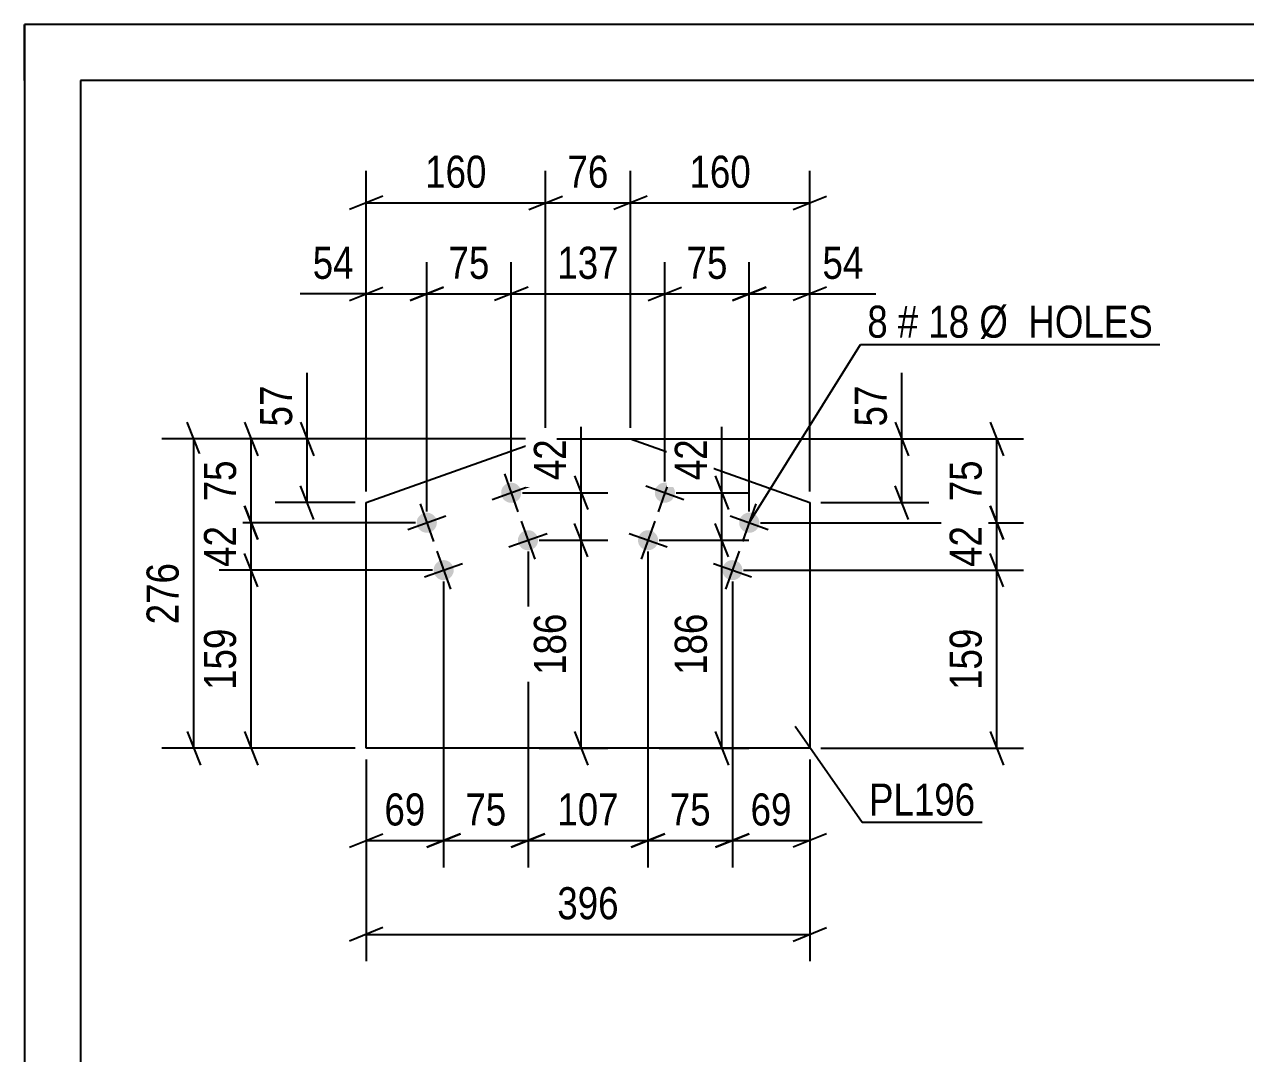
# Model space of a CAD drawing. Header units: millimetres. Extents: x 0 to 420, y 0 to 297.
# Drawn here: x 0 to 109.1, y 205 to 297 of the extents above; entities that cross this region are included whole.
import ezdxf

# ---------------------------------------------------------------- set-up
doc = ezdxf.new("R2010")
doc.units = ezdxf.units.MM
doc.styles.add('Arial Narrow', font='ARIALN.TTF', dxfattribs={"height": 0.2})

# ---------------------------------------------------------------- blocks, each defined once
blk = doc.blocks.new('Unknown-122572960-1115')
at = {"color": 5, "linetype": 'Continuous'}
for p, q in [((420, 297), (0, 297)), ((0, 297), (0, 0)), ((0, 292), (0, 297)), ((415, 292), (5, 292)), ((5, 292), (5, 5))]:
    blk.add_line(p, q, dxfattribs=at)
blk = doc.blocks.new('Bolt-122572960-23609 - 23607')
at = {"linetype": 'Continuous'}
for points in [[(58.08, 254.86, -1), (56.38, 255.46, -1)], [(65.62, 252.18, -1), (63.92, 252.78, -1)], [(56.57, 250.61, -1), (54.88, 251.22, -1)], [(64.11, 247.94, -1), (62.42, 248.54, -1)]]:
    blk.add_hatch(color=1, dxfattribs=at).paths.add_polyline_path(points)
at = {"color": 1, "linetype": 'Continuous'}
for p, q in [((57.83, 256.85), (56.63, 253.46)), ((55.53, 255.76), (58.93, 254.55)), ((65.37, 254.18), (64.17, 250.79)), ((56.33, 252.61), (55.12, 249.22)), ((63.07, 253.08), (66.47, 251.88)), ((54.03, 251.52), (57.42, 250.31)), ((63.87, 249.94), (62.66, 246.54)), ((61.57, 248.84), (64.96, 247.64))]:
    blk.add_line(p, q, dxfattribs=at)
blk = doc.blocks.new('Part-122572960-23608 - 23607')
at = {"color": 2, "linetype": 'Continuous'}
for p, q in [((30.54, 254.28), (46.57, 259.96)), ((46.57, 259.96), (54.16, 259.96)), ((54.16, 259.96), (70.18, 254.28)), ((30.54, 232.33), (30.54, 254.28)), ((70.18, 254.28), (70.18, 232.33)), ((70.18, 232.33), (30.54, 232.33))]:
    blk.add_line(p, q, dxfattribs=at)
blk = doc.blocks.new('Bolt-122572960-23610 - 23607')
at = {"linetype": 'Continuous'}
for points in [[(43.8, 254.31), (43.61, 254.26), (43.43, 254.26), (43.24, 254.29), (43.07, 254.37), (42.91, 254.47), (42.78, 254.61), (42.68, 254.77), (42.62, 254.95), (42.6, 255.13), (42.61, 255.32), (42.66, 255.5), (42.75, 255.67), (42.88, 255.81), (43.02, 255.92), (43.19, 256), (43.38, 256.05), (43.57, 256.05), (43.75, 256.02), (43.92, 255.95), (44.08, 255.84), (44.21, 255.7), (44.31, 255.54), (44.37, 255.37), (44.4, 255.18), (44.38, 254.99), (44.33, 254.81), (44.24, 254.65), (44.12, 254.5), (43.97, 254.39)], [(36.26, 251.63), (36.07, 251.59), (35.89, 251.58), (35.7, 251.62), (35.53, 251.69), (35.37, 251.8), (35.24, 251.93), (35.14, 252.09), (35.08, 252.27), (35.06, 252.46), (35.07, 252.65), (35.12, 252.83), (35.21, 252.99), (35.34, 253.13), (35.49, 253.25), (35.65, 253.33), (35.84, 253.37), (36.03, 253.38), (36.21, 253.34), (36.38, 253.27), (36.54, 253.17), (36.67, 253.03), (36.77, 252.87), (36.83, 252.69), (36.86, 252.51), (36.84, 252.32), (36.79, 252.14), (36.7, 251.97), (36.58, 251.83), (36.43, 251.71)], [(45.3, 250.07), (45.12, 250.02), (44.93, 250.02), (44.74, 250.05), (44.57, 250.12), (44.42, 250.23), (44.29, 250.37), (44.19, 250.53), (44.12, 250.7), (44.1, 250.89), (44.11, 251.08), (44.17, 251.26), (44.26, 251.42), (44.38, 251.57), (44.53, 251.68), (44.7, 251.76), (44.88, 251.81), (45.07, 251.81), (45.26, 251.78), (45.43, 251.71), (45.58, 251.6), (45.71, 251.46), (45.81, 251.3), (45.87, 251.13), (45.9, 250.94), (45.88, 250.75), (45.83, 250.57), (45.74, 250.41), (45.62, 250.26), (45.47, 250.15)], [(37.76, 247.39), (37.58, 247.35), (37.39, 247.34), (37.21, 247.38), (37.03, 247.45), (36.88, 247.56), (36.75, 247.69), (36.65, 247.85), (36.59, 248.03), (36.56, 248.22), (36.58, 248.4), (36.63, 248.58), (36.72, 248.75), (36.84, 248.89), (36.99, 249.01), (37.16, 249.09), (37.34, 249.13), (37.53, 249.14), (37.72, 249.1), (37.89, 249.03), (38.04, 248.93), (38.17, 248.79), (38.27, 248.63), (38.34, 248.45), (38.36, 248.26), (38.35, 248.08), (38.29, 247.9), (38.2, 247.73), (38.08, 247.59), (37.93, 247.47)]]:
    blk.add_hatch(color=1, dxfattribs=at).paths.add_polyline_path(points)
at = {"color": 1, "linetype": 'Continuous'}
for p, q in [((42.89, 256.85), (44.1, 253.46)), ((41.8, 254.55), (45.19, 255.76)), ((35.35, 254.18), (36.56, 250.79)), ((34.26, 251.88), (37.65, 253.08)), ((44.4, 252.61), (45.6, 249.22)), ((43.3, 250.31), (46.7, 251.52)), ((36.86, 249.94), (38.06, 246.54)), ((35.76, 247.64), (39.16, 248.84))]:
    blk.add_line(p, q, dxfattribs=at)
blk = doc.blocks.new('StraightDimension-122572960-26593 - 23607')
at = {"color": 7, "linetype": 'Continuous'}
for p, q in [((37.46, 247.24), (37.46, 221.68)), ((30.54, 231.33), (30.54, 221.68)), ((29.04, 223.48), (32.04, 224.68)), ((30.54, 224.08), (37.46, 224.08)), ((38.96, 224.68), (35.96, 223.48))]:
    blk.add_line(p, q, dxfattribs=at)
at = {"color": 0}
blk.add_wipeout([(36.43, 224.83), (36.43, 229.03), (31.57, 229.03), (31.57, 224.83)], dxfattribs=at)
at = {"color": 3, "style": 'Arial Narrow'}
blk.add_text('69', height=2.863, dxfattribs=at).set_placement((32.17, 225.43))
blk = doc.blocks.new('StraightDimension-122572960-23895 - 23607')
at = {"color": 7, "linetype": 'Continuous'}
for p, q in [((54.16, 260.96), (54.16, 283.91)), ((70.18, 255.28), (70.18, 283.91)), ((55.66, 281.66), (52.66, 280.46)), ((68.68, 280.46), (71.68, 281.66)), ((54.16, 281.06), (70.18, 281.06))]:
    blk.add_line(p, q, dxfattribs=at)
at = {"color": 0}
blk.add_wipeout([(65.51, 281.81), (65.51, 286.01), (58.83, 286.01), (58.83, 281.81)], dxfattribs=at)
at = {"color": 3, "style": 'Arial Narrow'}
blk.add_text('160', height=2.863, dxfattribs=at).set_placement((59.43, 282.41))
blk = doc.blocks.new('StraightDimension-122572960-26591 - 23607')
at = {"color": 7, "linetype": 'Continuous'}
for p, q in [((45, 249.92), (45, 221.68)), ((55.72, 249.92), (55.72, 221.68)), ((43.5, 223.48), (46.5, 224.68)), ((45, 224.08), (55.72, 224.08)), ((57.22, 224.68), (54.22, 223.48))]:
    blk.add_line(p, q, dxfattribs=at)
at = {"color": 0}
blk.add_wipeout([(53.7, 224.83), (53.7, 229.03), (47.02, 229.03), (47.02, 224.83)], dxfattribs=at)
at = {"color": 3, "style": 'Arial Narrow'}
blk.add_text('107', height=2.863, dxfattribs=at).set_placement((47.62, 225.43))
blk = doc.blocks.new('StraightDimension-122572960-23897 - 23607')
at = {"color": 7, "linetype": 'Continuous'}
for p, q in [((30.54, 255.28), (30.54, 283.91)), ((46.57, 260.96), (46.57, 283.91)), ((32.04, 281.66), (29.04, 280.46)), ((45.07, 280.46), (48.07, 281.66)), ((30.54, 281.06), (46.57, 281.06))]:
    blk.add_line(p, q, dxfattribs=at)
at = {"color": 0}
blk.add_wipeout([(41.9, 281.81), (41.9, 286.01), (35.21, 286.01), (35.21, 281.81)], dxfattribs=at)
at = {"color": 3, "style": 'Arial Narrow'}
blk.add_text('160', height=2.863, dxfattribs=at).set_placement((35.81, 282.41))
blk = doc.blocks.new('StraightDimension-122572960-26590 - 23607')
at = {"color": 7, "linetype": 'Continuous'}
for p, q in [((55.72, 249.92), (55.72, 221.68)), ((63.26, 247.24), (63.26, 221.68)), ((54.22, 223.48), (57.22, 224.68)), ((55.72, 224.08), (63.26, 224.08)), ((64.76, 224.68), (61.76, 223.48))]:
    blk.add_line(p, q, dxfattribs=at)
at = {"color": 0}
blk.add_wipeout([(61.92, 224.83), (61.92, 229.03), (57.07, 229.03), (57.07, 224.83)], dxfattribs=at)
at = {"color": 3, "style": 'Arial Narrow'}
blk.add_text('75', height=2.863, dxfattribs=at).set_placement((57.67, 225.43))
blk = doc.blocks.new('StraightDimension-122572960-23896 - 23607')
at = {"color": 7, "linetype": 'Continuous'}
for p, q in [((46.57, 260.96), (46.57, 283.91)), ((54.16, 260.96), (54.16, 283.91)), ((45.07, 280.46), (48.07, 281.66)), ((55.66, 281.66), (52.66, 280.46)), ((46.57, 281.06), (54.16, 281.06))]:
    blk.add_line(p, q, dxfattribs=at)
at = {"color": 0}
blk.add_wipeout([(52.79, 281.81), (52.79, 286.01), (47.93, 286.01), (47.93, 281.81)], dxfattribs=at)
at = {"color": 3, "style": 'Arial Narrow'}
blk.add_text('76', height=2.863, dxfattribs=at).set_placement((48.53, 282.41))
blk = doc.blocks.new('StraightDimension-122572960-23903 - 23607')
at = {"color": 7, "linetype": 'Continuous'}
for p, q in [((30.54, 231.33), (30.54, 213.3)), ((70.18, 231.33), (70.18, 213.3)), ((32.04, 216.3), (29.04, 215.1)), ((68.68, 215.1), (71.68, 216.3)), ((30.54, 215.7), (70.18, 215.7))]:
    blk.add_line(p, q, dxfattribs=at)
at = {"color": 0}
blk.add_wipeout([(53.7, 216.45), (53.7, 220.65), (47.02, 220.65), (47.02, 216.45)], dxfattribs=at)
at = {"color": 3, "style": 'Arial Narrow'}
blk.add_text('396', height=2.863, dxfattribs=at).set_placement((47.62, 217.05))
blk = doc.blocks.new('StraightDimension-122572960-23907 - 23607')
at = {"color": 7, "linetype": 'Continuous'}
for p, q in [((25.27, 259.96), (25.27, 265.87)), ((25.27, 259.96), (25.27, 265.87)), ((24.67, 261.46), (25.87, 258.46)), ((45.57, 259.96), (22.42, 259.96)), ((25.27, 254.28), (25.27, 259.96)), ((25.87, 252.78), (24.67, 255.78)), ((29.54, 254.28), (22.42, 254.28))]:
    blk.add_line(p, q, dxfattribs=at)
at = {"color": 0}
blk.add_wipeout([(24.52, 265.34), (20.32, 265.34), (20.32, 260.48), (24.52, 260.48)], dxfattribs=at)
at = {"color": 3, "style": 'Arial Narrow'}
blk.add_text('57', height=2.863, rotation=90.0002, dxfattribs=at).set_placement((23.92, 261.08))
blk = doc.blocks.new('StraightDimension-122572960-23911 - 23607')
at = {"color": 7, "linetype": 'Continuous'}
for p, q in [((78.41, 259.96), (78.41, 265.87)), ((78.41, 259.96), (78.41, 265.87)), ((77.81, 261.46), (79.01, 258.46)), ((55.16, 259.96), (80.81, 259.96)), ((78.41, 254.28), (78.41, 259.96)), ((79.01, 252.78), (77.81, 255.78)), ((71.18, 254.28), (80.81, 254.28))]:
    blk.add_line(p, q, dxfattribs=at)
at = {"color": 0}
blk.add_wipeout([(77.66, 265.34), (73.46, 265.34), (73.46, 260.48), (77.66, 260.48)], dxfattribs=at)
at = {"color": 3, "style": 'Arial Narrow'}
blk.add_text('57', height=2.863, rotation=90.0002, dxfattribs=at).set_placement((77.06, 261.08))
blk = doc.blocks.new('StraightDimension-122572960-23979 - 23607')
at = {"color": 7, "linetype": 'Continuous'}
for p, q in [((15.73, 258.46), (14.53, 261.46)), ((45.57, 259.96), (12.28, 259.96)), ((15.13, 232.33), (15.13, 259.96)), ((14.53, 233.83), (15.73, 230.83)), ((29.54, 232.33), (12.28, 232.33))]:
    blk.add_line(p, q, dxfattribs=at)
at = {"color": 0}
blk.add_wipeout([(14.38, 249.49), (10.18, 249.49), (10.18, 242.8), (14.38, 242.8)], dxfattribs=at)
at = {"color": 3, "style": 'Arial Narrow'}
blk.add_text('276', height=2.863, rotation=90.0002, dxfattribs=at).set_placement((13.78, 243.4))
blk = doc.blocks.new('StraightDimension-122572960-23915 - 23607')
at = {"color": 7, "linetype": 'Continuous'}
for p, q in [((64.77, 253.48), (64.77, 275.77)), ((70.18, 255.28), (70.18, 275.77)), ((63.27, 272.32), (66.27, 273.52)), ((64.77, 272.92), (70.18, 272.92)), ((71.68, 273.52), (68.68, 272.32)), ((70.18, 272.92), (76.09, 272.92)), ((70.18, 272.92), (76.09, 272.92))]:
    blk.add_line(p, q, dxfattribs=at)
at = {"color": 0}
blk.add_wipeout([(75.56, 273.67), (75.56, 277.87), (70.71, 277.87), (70.71, 273.67)], dxfattribs=at)
at = {"color": 3, "style": 'Arial Narrow'}
blk.add_text('54', height=2.863, dxfattribs=at).set_placement((71.31, 274.27))
blk = doc.blocks.new('StraightDimension-122572960-23916 - 23607')
at = {"color": 7, "linetype": 'Continuous'}
for p, q in [((57.23, 256.16), (57.23, 275.77)), ((64.77, 253.48), (64.77, 275.77)), ((55.73, 272.32), (58.73, 273.52)), ((57.23, 272.92), (64.77, 272.92)), ((66.27, 273.52), (63.27, 272.32))]:
    blk.add_line(p, q, dxfattribs=at)
at = {"color": 0}
blk.add_wipeout([(63.43, 273.67), (63.43, 277.87), (58.57, 277.87), (58.57, 273.67)], dxfattribs=at)
at = {"color": 3, "style": 'Arial Narrow'}
blk.add_text('75', height=2.863, dxfattribs=at).set_placement((59.17, 274.27))
blk = doc.blocks.new('StraightDimension-122572960-23917 - 23607')
at = {"color": 7, "linetype": 'Continuous'}
for p, q in [((43.5, 256.16), (43.5, 275.77)), ((57.23, 256.16), (57.23, 275.77)), ((45, 273.52), (42, 272.32)), ((43.5, 272.92), (57.23, 272.92)), ((55.73, 272.32), (58.73, 273.52))]:
    blk.add_line(p, q, dxfattribs=at)
at = {"color": 0}
blk.add_wipeout([(53.7, 273.67), (53.7, 277.87), (47.02, 277.87), (47.02, 273.67)], dxfattribs=at)
at = {"color": 3, "style": 'Arial Narrow'}
blk.add_text('137', height=2.863, dxfattribs=at).set_placement((47.62, 274.27))
blk = doc.blocks.new('StraightDimension-122572960-23918 - 23607')
at = {"color": 7, "linetype": 'Continuous'}
for p, q in [((35.96, 253.48), (35.96, 275.77)), ((43.5, 256.16), (43.5, 275.77)), ((34.46, 272.32), (37.46, 273.52)), ((35.96, 272.92), (43.5, 272.92)), ((45, 273.52), (42, 272.32))]:
    blk.add_line(p, q, dxfattribs=at)
at = {"color": 0}
blk.add_wipeout([(42.15, 273.67), (42.15, 277.87), (37.3, 277.87), (37.3, 273.67)], dxfattribs=at)
at = {"color": 3, "style": 'Arial Narrow'}
blk.add_text('75', height=2.863, dxfattribs=at).set_placement((37.9, 274.27))
blk = doc.blocks.new('StraightDimension-122572960-23919 - 23607')
at = {"color": 7, "linetype": 'Continuous'}
for p, q in [((30.54, 255.28), (30.54, 275.77)), ((35.96, 253.48), (35.96, 275.77)), ((30.54, 272.92), (24.64, 272.92)), ((30.54, 272.92), (24.64, 272.92)), ((29.04, 272.32), (32.04, 273.52)), ((30.54, 272.92), (35.96, 272.92)), ((37.46, 273.52), (34.46, 272.32))]:
    blk.add_line(p, q, dxfattribs=at)
at = {"color": 0}
blk.add_wipeout([(30.02, 273.67), (30.02, 277.87), (25.16, 277.87), (25.16, 273.67)], dxfattribs=at)
at = {"color": 3, "style": 'Arial Narrow'}
blk.add_text('54', height=2.863, dxfattribs=at).set_placement((25.76, 274.27))
blk = doc.blocks.new('StraightDimension-122572960-26563 - 23607')
at = {"color": 7, "linetype": 'Continuous'}
for p, q in [((19.66, 261.46), (20.86, 258.46)), ((45.57, 259.96), (17.41, 259.96)), ((20.26, 252.48), (20.26, 259.96)), ((20.86, 250.98), (19.66, 253.98)), ((34.96, 252.48), (17.41, 252.48))]:
    blk.add_line(p, q, dxfattribs=at)
at = {"color": 0}
blk.add_wipeout([(19.51, 258.65), (15.31, 258.65), (15.31, 253.79), (19.51, 253.79)], dxfattribs=at)
at = {"color": 3, "style": 'Arial Narrow'}
blk.add_text('75', height=2.863, rotation=90.0002, dxfattribs=at).set_placement((18.91, 254.39))
blk = doc.blocks.new('StraightDimension-122572960-26564 - 23607')
at = {"color": 7, "linetype": 'Continuous'}
for p, q in [((19.66, 253.98), (20.86, 250.98)), ((34.96, 252.48), (17.41, 252.48)), ((20.26, 248.24), (20.26, 252.48)), ((20.86, 246.74), (19.66, 249.74)), ((36.46, 248.24), (17.41, 248.24))]:
    blk.add_line(p, q, dxfattribs=at)
at = {"color": 0}
blk.add_wipeout([(19.51, 252.79), (15.31, 252.79), (15.31, 247.93), (19.51, 247.93)], dxfattribs=at)
at = {"color": 3, "style": 'Arial Narrow'}
blk.add_text('42', height=2.863, rotation=90.0002, dxfattribs=at).set_placement((18.91, 248.53))
blk = doc.blocks.new('StraightDimension-122572960-26736 - 23607')
at = {"color": 7, "linetype": 'Continuous'}
for p, q in [((62.33, 255.16), (62.33, 261.06)), ((62.33, 255.16), (62.33, 261.06)), ((61.73, 256.66), (62.93, 253.66)), ((58.23, 255.16), (64.73, 255.16)), ((62.33, 250.92), (62.33, 255.16)), ((62.93, 249.42), (61.73, 252.42)), ((56.72, 250.92), (64.73, 250.92))]:
    blk.add_line(p, q, dxfattribs=at)
at = {"color": 0}
blk.add_wipeout([(61.58, 260.54), (57.38, 260.54), (57.38, 255.68), (61.58, 255.68)], dxfattribs=at)
at = {"color": 3, "style": 'Arial Narrow'}
blk.add_text('42', height=2.863, rotation=90.0002, dxfattribs=at).set_placement((60.98, 256.28))
blk = doc.blocks.new('StraightDimension-122572960-26565 - 23607')
at = {"color": 7, "linetype": 'Continuous'}
for p, q in [((20.86, 246.74), (19.66, 249.74)), ((36.46, 248.24), (17.41, 248.24)), ((20.26, 232.33), (20.26, 248.24)), ((19.66, 233.83), (20.86, 230.83)), ((29.54, 232.33), (17.41, 232.33))]:
    blk.add_line(p, q, dxfattribs=at)
at = {"color": 0}
blk.add_wipeout([(19.51, 243.63), (15.31, 243.63), (15.31, 236.94), (19.51, 236.94)], dxfattribs=at)
at = {"color": 3, "style": 'Arial Narrow'}
blk.add_text('159', height=2.863, rotation=90.0002, dxfattribs=at).set_placement((18.91, 237.54))
blk = doc.blocks.new('StraightDimension-122572960-26712 - 23607')
at = {"color": 7, "linetype": 'Continuous'}
for p, q in [((49.74, 255.16), (49.74, 261.06)), ((49.74, 255.16), (49.74, 261.06)), ((49.14, 256.66), (50.34, 253.66)), ((44.5, 255.16), (52.14, 255.16)), ((49.74, 250.92), (49.74, 255.16)), ((50.34, 249.42), (49.14, 252.42)), ((46, 250.92), (52.14, 250.92))]:
    blk.add_line(p, q, dxfattribs=at)
at = {"color": 0}
blk.add_wipeout([(48.99, 260.54), (44.79, 260.54), (44.79, 255.68), (48.99, 255.68)], dxfattribs=at)
at = {"color": 3, "style": 'Arial Narrow'}
blk.add_text('42', height=2.863, rotation=90.0002, dxfattribs=at).set_placement((48.39, 256.28))
blk = doc.blocks.new('StraightDimension-122572960-26589 - 23607')
at = {"color": 7, "linetype": 'Continuous'}
for p, q in [((63.26, 247.24), (63.26, 221.68)), ((70.18, 231.33), (70.18, 221.68)), ((61.76, 223.48), (64.76, 224.68)), ((63.26, 224.08), (70.18, 224.08)), ((71.68, 224.68), (68.68, 223.48))]:
    blk.add_line(p, q, dxfattribs=at)
at = {"color": 0}
blk.add_wipeout([(69.15, 224.83), (69.15, 229.03), (64.29, 229.03), (64.29, 224.83)], dxfattribs=at)
at = {"color": 3, "style": 'Arial Narrow'}
blk.add_text('69', height=2.863, dxfattribs=at).set_placement((64.89, 225.43))
blk = doc.blocks.new('StraightDimension-122572960-26592 - 23607')
at = {"color": 7, "linetype": 'Continuous'}
for p, q in [((45, 249.92), (45, 221.68)), ((37.46, 247.24), (37.46, 221.68)), ((35.96, 223.48), (38.96, 224.68)), ((37.46, 224.08), (45, 224.08)), ((46.5, 224.68), (43.5, 223.48))]:
    blk.add_line(p, q, dxfattribs=at)
at = {"color": 0}
blk.add_wipeout([(43.66, 224.83), (43.66, 229.03), (38.8, 229.03), (38.8, 224.83)], dxfattribs=at)
at = {"color": 3, "style": 'Arial Narrow'}
blk.add_text('75', height=2.863, dxfattribs=at).set_placement((39.4, 225.43))
blk = doc.blocks.new('StraightDimension-122572960-26687 - 23607')
at = {"color": 7, "linetype": 'Continuous'}
for p, q in [((86.29, 261.46), (87.49, 258.46)), ((47.57, 259.96), (89.29, 259.96)), ((86.89, 252.48), (86.89, 259.96)), ((87.49, 250.98), (86.29, 253.98)), ((65.77, 252.48), (89.29, 252.48))]:
    blk.add_line(p, q, dxfattribs=at)
at = {"color": 0}
blk.add_wipeout([(86.14, 258.65), (81.94, 258.65), (81.94, 253.79), (86.14, 253.79)], dxfattribs=at)
at = {"color": 3, "style": 'Arial Narrow'}
blk.add_text('75', height=2.863, rotation=90.0002, dxfattribs=at).set_placement((85.54, 254.39))
blk = doc.blocks.new('StraightDimension-122572960-26688 - 23607')
at = {"color": 7, "linetype": 'Continuous'}
for p, q in [((86.29, 253.98), (87.49, 250.98)), ((65.77, 252.48), (89.29, 252.48)), ((86.89, 248.24), (86.89, 252.48)), ((87.49, 246.74), (86.29, 249.74)), ((64.26, 248.24), (89.29, 248.24))]:
    blk.add_line(p, q, dxfattribs=at)
at = {"color": 0}
blk.add_wipeout([(86.14, 252.79), (81.94, 252.79), (81.94, 247.93), (86.14, 247.93)], dxfattribs=at)
at = {"color": 3, "style": 'Arial Narrow'}
blk.add_text('42', height=2.863, rotation=90.0002, dxfattribs=at).set_placement((85.54, 248.53))
blk = doc.blocks.new('StraightDimension-122572960-26689 - 23607')
at = {"color": 7, "linetype": 'Continuous'}
for p, q in [((87.49, 246.74), (86.29, 249.74)), ((64.26, 248.24), (89.29, 248.24)), ((86.89, 232.33), (86.89, 248.24)), ((86.29, 233.83), (87.49, 230.83)), ((71.18, 232.33), (89.29, 232.33))]:
    blk.add_line(p, q, dxfattribs=at)
at = {"color": 0}
blk.add_wipeout([(86.14, 243.63), (81.94, 243.63), (81.94, 236.94), (86.14, 236.94)], dxfattribs=at)
at = {"color": 3, "style": 'Arial Narrow'}
blk.add_text('159', height=2.863, rotation=90.0002, dxfattribs=at).set_placement((85.54, 237.54))
blk = doc.blocks.new('StraightDimension-122572960-26713 - 23607')
at = {"color": 7, "linetype": 'Continuous'}
for p, q in [((50.34, 249.42), (49.14, 252.42)), ((46, 250.92), (52.14, 250.92)), ((49.74, 232.33), (49.74, 250.92)), ((49.14, 233.83), (50.34, 230.83)), ((46, 232.33), (52.14, 232.33))]:
    blk.add_line(p, q, dxfattribs=at)
at = {"color": 0}
blk.add_wipeout([(48.99, 244.97), (44.79, 244.97), (44.79, 238.28), (48.99, 238.28)], dxfattribs=at)
at = {"color": 3, "style": 'Arial Narrow'}
blk.add_text('186', height=2.863, rotation=90.0002, dxfattribs=at).set_placement((48.39, 238.88))
blk = doc.blocks.new('StraightDimension-122572960-26737 - 23607')
at = {"color": 7, "linetype": 'Continuous'}
for p, q in [((62.93, 249.42), (61.73, 252.42)), ((56.72, 250.92), (64.73, 250.92)), ((62.33, 232.33), (62.33, 250.92)), ((61.73, 233.83), (62.93, 230.83)), ((56.72, 232.33), (64.73, 232.33))]:
    blk.add_line(p, q, dxfattribs=at)
at = {"color": 0}
blk.add_wipeout([(61.58, 244.97), (57.38, 244.97), (57.38, 238.28), (61.58, 238.28)], dxfattribs=at)
at = {"color": 3, "style": 'Arial Narrow'}
blk.add_text('186', height=2.863, rotation=90.0002, dxfattribs=at).set_placement((60.98, 238.88))
blk = doc.blocks.new('Mark-122572960-24529 - 23607')
at = {"color": 30, "linetype": 'Continuous'}
for p, q in [((68.87, 234.31), (74.87, 225.71)), ((74.87, 225.71), (85.57, 225.71))]:
    blk.add_line(p, q, dxfattribs=at)
at = {"color": 0}
blk.add_wipeout([(84.97, 226.31), (84.97, 229.31), (75.47, 229.31), (75.47, 226.31)], dxfattribs=at)
blk.add_wipeout([(84.97, 226.31), (84.97, 229.31), (75.47, 229.31), (75.47, 226.31)], dxfattribs=at)
at = {"color": 3, "style": 'Arial Narrow'}
blk.add_text('PL196', height=2.863, dxfattribs=at).set_placement((75.47, 226.31))
blk = doc.blocks.new('MarkSet-122572960-26526 - 23607')
at = {"color": 7, "linetype": 'Continuous'}
for p, q in [((64.77, 252.48), (74.72, 268.41)), ((74.72, 268.41), (101.46, 268.41))]:
    blk.add_line(p, q, dxfattribs=at)
at = {"color": 0}
for points in [[(77.14, 269.01), (77.14, 272.01), (75.32, 272.01), (75.32, 269.01)], [(79.87, 269.01), (79.87, 272.01), (78.04, 272.01), (78.04, 269.01)], [(84.43, 269.01), (84.43, 272.01), (80.77, 272.01), (80.77, 269.01)], [(100.86, 269.01), (100.86, 272.01), (85.33, 272.01), (85.33, 269.01)]]:
    blk.add_wipeout(points, dxfattribs=at)
for points in [[(77.14, 269.01), (77.14, 272.01), (75.32, 272.01), (75.32, 269.01)], [(79.87, 269.01), (79.87, 272.01), (78.04, 272.01), (78.04, 269.01)], [(84.43, 269.01), (84.43, 272.01), (80.77, 272.01), (80.77, 269.01)], [(100.86, 269.01), (100.86, 272.01), (85.33, 272.01), (85.33, 269.01)]]:
    blk.add_wipeout(points, dxfattribs=at)
at = {"color": 3, "style": 'Arial Narrow'}
for s, height, p in [('8', 2.86, (75.32, 269.01)), ('#', 2.86, (78.04, 269.01)), ('18', 2.863, (80.77, 269.01)), ('Ø  HOLES', 2.863, (85.33, 269.01))]:
    blk.add_text(s, height=height, dxfattribs=at).set_placement(p)

msp = doc.modelspace()

# ---------------------------------------------------------------- block references
for name in ['Unknown-122572960-1115', 'Part-122572960-23608 - 23607', 'Bolt-122572960-23610 - 23607', 'Bolt-122572960-23609 - 23607']:
    msp.add_blockref(name, (0, 0))

# ---------------------------------------------------------------- next in the draw order: block references
for name in ['StraightDimension-122572960-23897 - 23607', 'StraightDimension-122572960-23895 - 23607', 'StraightDimension-122572960-26591 - 23607', 'StraightDimension-122572960-26593 - 23607']:
    msp.add_blockref(name, (0, 0))

# ---------------------------------------------------------------- next in the draw order: block references
for name in ['StraightDimension-122572960-23896 - 23607', 'StraightDimension-122572960-26590 - 23607']:
    msp.add_blockref(name, (0, 0))

# ---------------------------------------------------------------- next in the draw order: block references
for name in ['StraightDimension-122572960-23907 - 23607', 'StraightDimension-122572960-23911 - 23607', 'StraightDimension-122572960-23903 - 23607']:
    msp.add_blockref(name, (0, 0))

# ---------------------------------------------------------------- next in the draw order: block references
for name in ['StraightDimension-122572960-23915 - 23607', 'StraightDimension-122572960-23979 - 23607', 'StraightDimension-122572960-26589 - 23607']:
    msp.add_blockref(name, (0, 0))

# ---------------------------------------------------------------- next in the draw order: block references
msp.add_blockref('StraightDimension-122572960-23916 - 23607', (0, 0))

# ---------------------------------------------------------------- next in the draw order: block references
msp.add_blockref('StraightDimension-122572960-23917 - 23607', (0, 0))

# ---------------------------------------------------------------- next in the draw order: block references
for name in ['StraightDimension-122572960-23918 - 23607', 'StraightDimension-122572960-26736 - 23607']:
    msp.add_blockref(name, (0, 0))

# ---------------------------------------------------------------- next in the draw order: block references
msp.add_blockref('StraightDimension-122572960-23919 - 23607', (0, 0))

# ---------------------------------------------------------------- next in the draw order: block references
msp.add_blockref('StraightDimension-122572960-26563 - 23607', (0, 0))

# ---------------------------------------------------------------- next in the draw order: block references
for name in ['StraightDimension-122572960-26712 - 23607', 'StraightDimension-122572960-26564 - 23607']:
    msp.add_blockref(name, (0, 0))

# ---------------------------------------------------------------- next in the draw order: block references
for name in ['StraightDimension-122572960-26687 - 23607', 'StraightDimension-122572960-26565 - 23607']:
    msp.add_blockref(name, (0, 0))

# ---------------------------------------------------------------- next in the draw order: block references
for name in ['StraightDimension-122572960-26688 - 23607', 'StraightDimension-122572960-26592 - 23607']:
    msp.add_blockref(name, (0, 0))

# ---------------------------------------------------------------- next in the draw order: block references
for name in ['StraightDimension-122572960-26713 - 23607', 'StraightDimension-122572960-26689 - 23607']:
    msp.add_blockref(name, (0, 0))

# ---------------------------------------------------------------- next in the draw order: block references
for name in ['StraightDimension-122572960-26737 - 23607', 'Mark-122572960-24529 - 23607']:
    msp.add_blockref(name, (0, 0))

# ---------------------------------------------------------------- next in the draw order: block references
msp.add_blockref('MarkSet-122572960-26526 - 23607', (0, 0))

doc.saveas('drawing.dxf')
